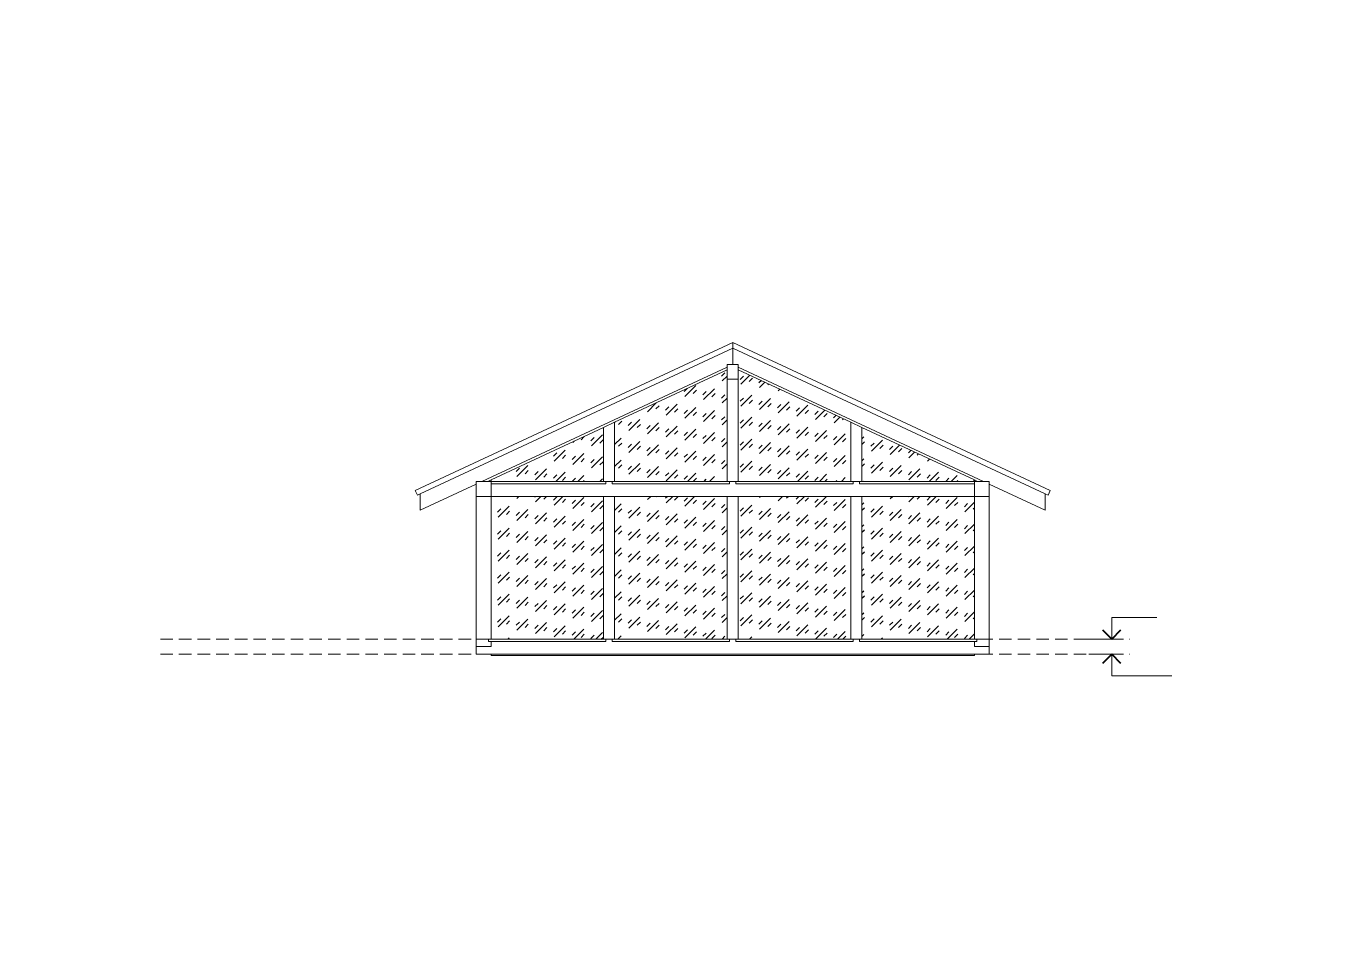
# Model space of a CAD drawing. Header units: millimetres. Extents: x 0 to 4620, y 0 to 297.
# Drawn here: x 2907.4 to 3330.5, y 0 to 297 of the extents above; entities that cross this region are included whole.
import ezdxf

# ---------------------------------------------------------------- set-up
doc = ezdxf.new("R2010")
doc.units = ezdxf.units.MM
for name, pattern in [('K5LT32768', [0]), ('K5LT_BASIC', [0]), ('K5LT_DASHED', [6, 4, -2]), ('K5LT_THIN', [0])]:
    doc.linetypes.add(name, pattern=pattern)
doc.layers.add('Системный слой', color=7, linetype='Continuous')
doc.styles.add('KTEXTSTYLE', font='GOST_AU.SHX', dxfattribs={"width": 0.96, "height": 5})

# ---------------------------------------------------------------- blocks, each defined once
blk = doc.blocks.new('U61')
at = {"layer": 'Системный слой', "color": 7, "linetype": 'K5LT_THIN', "lineweight": 18}
for p, q in [((3256.81, 99.67), (3256.81, 106.67)), ((3256.81, 106.67), (3271.34, 106.67)), ((3247.37, 99.67), (3258.81, 99.67))]:
    blk.add_line(p, q, dxfattribs=at)
at = {"layer": 'Системный слой', "color": 5, "linetype": 'K5LT_BASIC', "lineweight": 40}
for p, q in [((3253.81, 102.67), (3256.81, 99.67)), ((3256.81, 99.67), (3259.81, 102.67))]:
    blk.add_line(p, q, dxfattribs=at)
blk = doc.blocks.new('U62')
at = {"layer": 'Системный слой', "color": 7, "linetype": 'K5LT_THIN', "lineweight": 18}
for p, q in [((3249.49, 94.87), (3258.81, 94.87)), ((3256.81, 94.87), (3256.81, 87.87)), ((3256.81, 87.87), (3276.19, 87.87))]:
    blk.add_line(p, q, dxfattribs=at)
at = {"layer": 'Системный слой', "color": 5, "linetype": 'K5LT_BASIC', "lineweight": 40}
for p, q in [((3256.81, 94.87), (3253.81, 91.87)), ((3259.81, 91.87), (3256.81, 94.87))]:
    blk.add_line(p, q, dxfattribs=at)
blk = doc.blocks.new('U60')
at = {"layer": 'Системный слой', "color": 7, "linetype": 'K5LT_DASHED', "lineweight": 18}
for p, q in [((2950.58, 99.67), (3262.62, 99.67)), ((2950.58, 94.87), (3262.62, 94.87))]:
    blk.add_line(p, q, dxfattribs=at)
at = {"layer": 'Системный слой'}
for name in ['U61', 'U62']:
    blk.add_blockref(name, (0, 0), dxfattribs=at)

msp = doc.modelspace()

# ---------------------------------------------------------------- hatches: boundary and pattern name
at = {"layer": 'Системный слой'}
h = msp.add_hatch(dxfattribs=at)
h.set_pattern_fill('', angle=45, style=0, pattern_type=0)
h.set_pattern_definition([(45, (0, 0), (4e-16, 7.071068), [5, -3.5]), (45, (2.6517, 0.884), (4e-16, 7.071068), [1.5, -7]), (45, (-0.177, 1.591), (4e-16, 7.071068), [1.5, -7])])
h.paths.add_polyline_path([(3093.21465, 99.67068), (3093.21465, 145.6507), (3057.01465, 145.6507), (3057.01465, 99.67068)])
h.paths.add_polyline_path([(3093.21465, 150.4507), (3093.21465, 167.80392), (3057.01465, 150.92357), (3057.01465, 150.4507)])
h.paths.add_polyline_path([(3133.01465, 186.36296), (3096.81465, 169.48262), (3096.81465, 150.4507), (3133.01465, 150.4507), (3133.01465, 183.32836)])
h.paths.add_polyline_path([(3172.81465, 169.48262), (3136.61465, 186.36296), (3136.61465, 183.32836), (3136.61465, 150.4507), (3172.81465, 150.4507)])
h.paths.add_polyline_path([(3212.61465, 150.92357), (3176.41465, 167.80391), (3176.41465, 150.4507), (3212.61465, 150.4507)])
h.paths.add_polyline_path([(3176.41465, 145.6507), (3176.41465, 99.67068), (3212.61465, 99.67068), (3212.61465, 145.6507)])
h.paths.add_polyline_path([(3136.61465, 145.6507), (3136.61465, 99.67068), (3172.81465, 99.67068), (3172.81465, 145.6507)])
h.paths.add_polyline_path([(3096.81465, 145.6507), (3096.81465, 99.67068), (3133.01465, 99.67068), (3133.01465, 145.6507)])

# ---------------------------------------------------------------- linework, layer by layer
at = {"layer": 'Системный слой', "color": 7, "linetype": 'K5LT32768', "lineweight": 18}
for p, q in [((3032.63215, 147.49816), (3134.81465, 195.14664)), ((3134.81465, 193.38124), (3134.81465, 195.14664)), ((3236.99715, 147.49816), (3134.81465, 195.14664)), ((3134.81465, 193.38124), (3034.21465, 146.47067)), ((3134.81465, 193.38124), (3134.81465, 188.12836)), ((3235.41465, 146.47067), (3134.81465, 193.38124)), ((3054.10761, 150.4507), (3133.01465, 187.24566)), ((3133.01465, 186.36296), (3096.81465, 169.48262)), ((3133.01465, 188.12836), (3133.01465, 187.24566)), ((3134.81465, 188.12836), (3133.01465, 188.12836)), ((3133.01465, 186.36296), (3133.01465, 187.24566)), ((3133.01465, 183.32836), (3133.01465, 186.36296)), ((3136.61465, 188.12836), (3134.81465, 188.12836)), ((3136.61465, 187.24566), (3136.61465, 188.12836)), ((3215.52169, 150.4507), (3136.61465, 187.24566)), ((3136.61465, 187.24566), (3136.61465, 186.36296)), ((3172.81465, 169.48262), (3136.61465, 186.36296)), ((3136.61465, 183.32836), (3136.61465, 186.36296)), ((3136.61465, 183.32836), (3133.01465, 183.32836)), ((3133.01465, 183.32836), (3133.01465, 150.4507)), ((3136.61465, 150.4507), (3136.61465, 183.32836)), ((3096.81465, 169.48262), (3093.21465, 167.80392)), ((3096.81465, 150.4507), (3096.81465, 169.48262)), ((3172.81465, 150.4507), (3172.81465, 169.48262)), ((3176.41465, 167.80391), (3172.81465, 169.48262)), ((3057.01465, 150.92357), (3093.21465, 167.80392)), ((3093.21465, 167.80392), (3093.21465, 150.4507)), ((3212.61465, 150.92357), (3176.41465, 167.80391)), ((3176.41465, 150.4507), (3176.41465, 167.80391)), ((3034.21465, 141.17446), (3052.21465, 149.568)), ((3052.21465, 149.568), (3052.21465, 150.4507)), ((3052.21465, 150.4507), (3054.10761, 150.4507)), ((3052.21465, 149.568), (3052.21465, 145.6507)), ((3056.00057, 150.4507), (3054.10761, 150.4507)), ((3057.01465, 150.92357), (3056.00057, 150.4507)), ((3056.00057, 150.4507), (3057.01465, 150.4507)), ((3057.01465, 150.4507), (3057.01465, 150.92357)), ((3057.01465, 150.4507), (3093.21465, 150.4507)), ((3057.01465, 149.6507), (3057.01465, 150.4507)), ((3057.01465, 149.6507), (3094.01465, 149.6507)), ((3057.01465, 145.6507), (3057.01465, 149.6507)), ((3093.21465, 150.4507), (3094.01465, 150.4507)), ((3094.01465, 149.6507), (3094.01465, 150.4507)), ((3096.01465, 150.4507), (3094.01465, 150.4507)), ((3096.01465, 150.4507), (3096.01465, 149.6507)), ((3096.01465, 150.4507), (3096.81465, 150.4507)), ((3096.01465, 149.6507), (3133.81465, 149.6507)), ((3096.81465, 150.4507), (3133.01465, 150.4507)), ((3133.01465, 150.4507), (3133.81465, 150.4507)), ((3133.81465, 149.6507), (3133.81465, 150.4507)), ((3135.81465, 150.4507), (3133.81465, 150.4507)), ((3135.81465, 150.4507), (3135.81465, 149.6507)), ((3135.81465, 150.4507), (3136.61465, 150.4507)), ((3135.81465, 149.6507), (3173.61465, 149.6507)), ((3136.61465, 150.4507), (3172.81465, 150.4507)), ((3172.81465, 150.4507), (3173.61465, 150.4507)), ((3173.61465, 149.6507), (3173.61465, 150.4507)), ((3175.61465, 150.4507), (3173.61465, 150.4507)), ((3175.61465, 150.4507), (3175.61465, 149.6507)), ((3175.61465, 150.4507), (3176.41465, 150.4507)), ((3175.61465, 149.6507), (3212.61465, 149.6507)), ((3176.41465, 150.4507), (3212.61465, 150.4507)), ((3212.61465, 150.92357), (3212.61465, 150.4507)), ((3213.62873, 150.4507), (3212.61465, 150.92357)), ((3212.61465, 149.6507), (3212.61465, 150.4507)), ((3213.62873, 150.4507), (3212.61465, 150.4507)), ((3212.61465, 145.6507), (3212.61465, 149.6507)), ((3215.52169, 150.4507), (3213.62873, 150.4507)), ((3215.52169, 150.4507), (3217.41465, 150.4507)), ((3217.41465, 150.4507), (3217.41465, 149.568)), ((3217.41465, 149.568), (3235.41465, 141.17446)), ((3217.41465, 145.6507), (3217.41465, 149.568)), ((3032.63215, 147.49816), (3033.30835, 146.04806)), ((3033.30835, 146.04806), (3034.21465, 146.47067)), ((3034.21465, 146.47067), (3034.21465, 141.17446)), ((3052.21465, 145.6507), (3052.21465, 99.67068)), ((3057.01465, 145.6507), (3052.21465, 145.6507)), ((3057.01465, 145.6507), (3093.21465, 145.6507)), ((3057.01465, 99.67068), (3057.01465, 145.6507)), ((3093.21465, 145.6507), (3093.21465, 99.67068)), ((3096.81465, 145.6507), (3093.21465, 145.6507)), ((3096.81465, 145.6507), (3133.01465, 145.6507)), ((3096.81465, 99.67068), (3096.81465, 145.6507)), ((3133.01465, 145.6507), (3133.01465, 99.67068)), ((3136.61465, 145.6507), (3133.01465, 145.6507)), ((3136.61465, 145.6507), (3172.81465, 145.6507)), ((3136.61465, 99.67068), (3136.61465, 145.6507)), ((3172.81465, 145.6507), (3172.81465, 99.67068)), ((3176.41465, 145.6507), (3172.81465, 145.6507)), ((3176.41465, 145.6507), (3212.61465, 145.6507)), ((3176.41465, 99.67068), (3176.41465, 145.6507)), ((3212.61465, 145.6507), (3212.61465, 99.67068)), ((3212.61465, 145.6507), (3217.41465, 145.6507)), ((3217.41465, 145.6507), (3217.41465, 99.67068)), ((3235.41465, 141.17446), (3235.41465, 146.47067)), ((3235.41465, 146.47067), (3236.32095, 146.04806)), ((3236.99715, 147.49816), (3236.32095, 146.04806)), ((3052.21465, 99.67068), (3056.21465, 99.67068)), ((3052.21465, 97.27068), (3052.21465, 99.67068)), ((3056.21465, 99.67068), (3056.21465, 98.87068)), ((3056.21465, 99.67068), (3057.01465, 99.67068)), ((3056.21465, 98.87068), (3057.01465, 98.87068)), ((3057.01465, 99.67068), (3093.21465, 99.67068)), ((3057.01465, 98.87068), (3094.01465, 98.87068)), ((3057.01465, 97.27068), (3057.01465, 98.87068)), ((3093.21465, 99.67068), (3094.01465, 99.67068)), ((3094.01465, 98.87068), (3094.01465, 99.67068)), ((3096.01465, 99.67068), (3094.01465, 99.67068)), ((3096.01465, 98.87068), (3096.01465, 99.67068)), ((3096.01465, 99.67068), (3096.81465, 99.67068)), ((3096.01465, 98.87068), (3133.81465, 98.87068)), ((3096.81465, 99.67068), (3133.01465, 99.67068)), ((3133.01465, 99.67068), (3133.81465, 99.67068)), ((3135.81465, 99.67068), (3133.81465, 99.67068)), ((3133.81465, 99.67068), (3133.81465, 98.87068)), ((3135.81465, 99.67068), (3135.81465, 98.87068)), ((3135.81465, 99.67068), (3136.61465, 99.67068)), ((3135.81465, 98.87068), (3173.61465, 98.87068)), ((3136.61465, 99.67068), (3172.81465, 99.67068)), ((3172.81465, 99.67068), (3173.61465, 99.67068)), ((3173.61465, 98.87068), (3173.61465, 99.67068)), ((3175.61465, 99.67068), (3173.61465, 99.67068)), ((3175.61465, 98.87068), (3175.61465, 99.67068)), ((3175.61465, 99.67068), (3176.41465, 99.67068)), ((3175.61465, 98.87068), (3212.61465, 98.87068)), ((3176.41465, 99.67068), (3212.61465, 99.67068)), ((3212.61465, 99.67068), (3213.41465, 99.67068)), ((3212.61465, 97.27068), (3212.61465, 98.87068)), ((3212.61465, 98.87068), (3213.41465, 98.87068)), ((3213.41465, 98.87068), (3213.41465, 99.67068)), ((3217.41465, 99.67068), (3213.41465, 99.67068)), ((3217.41465, 97.27068), (3217.41465, 99.67068)), ((3052.21465, 97.27068), (3057.01465, 97.27068)), ((3052.21465, 97.27068), (3052.21465, 94.87068)), ((3052.21465, 94.87068), (3057.01465, 94.87068)), ((3057.01465, 94.37068), (3057.01465, 94.87068)), ((3212.61465, 94.87068), (3057.01465, 94.87068)), ((3212.61465, 94.37068), (3057.01465, 94.37068)), ((3212.61465, 97.27068), (3217.41465, 97.27068)), ((3212.61465, 94.37068), (3212.61465, 94.87068)), ((3217.41465, 94.87068), (3212.61465, 94.87068)), ((3217.41465, 94.87068), (3217.41465, 97.27068))]:
    msp.add_line(p, q, dxfattribs=at)

# ---------------------------------------------------------------- block references
at = {"layer": 'Системный слой'}
msp.add_blockref('U60', (0, 0), dxfattribs=at)

doc.saveas('drawing.dxf')
